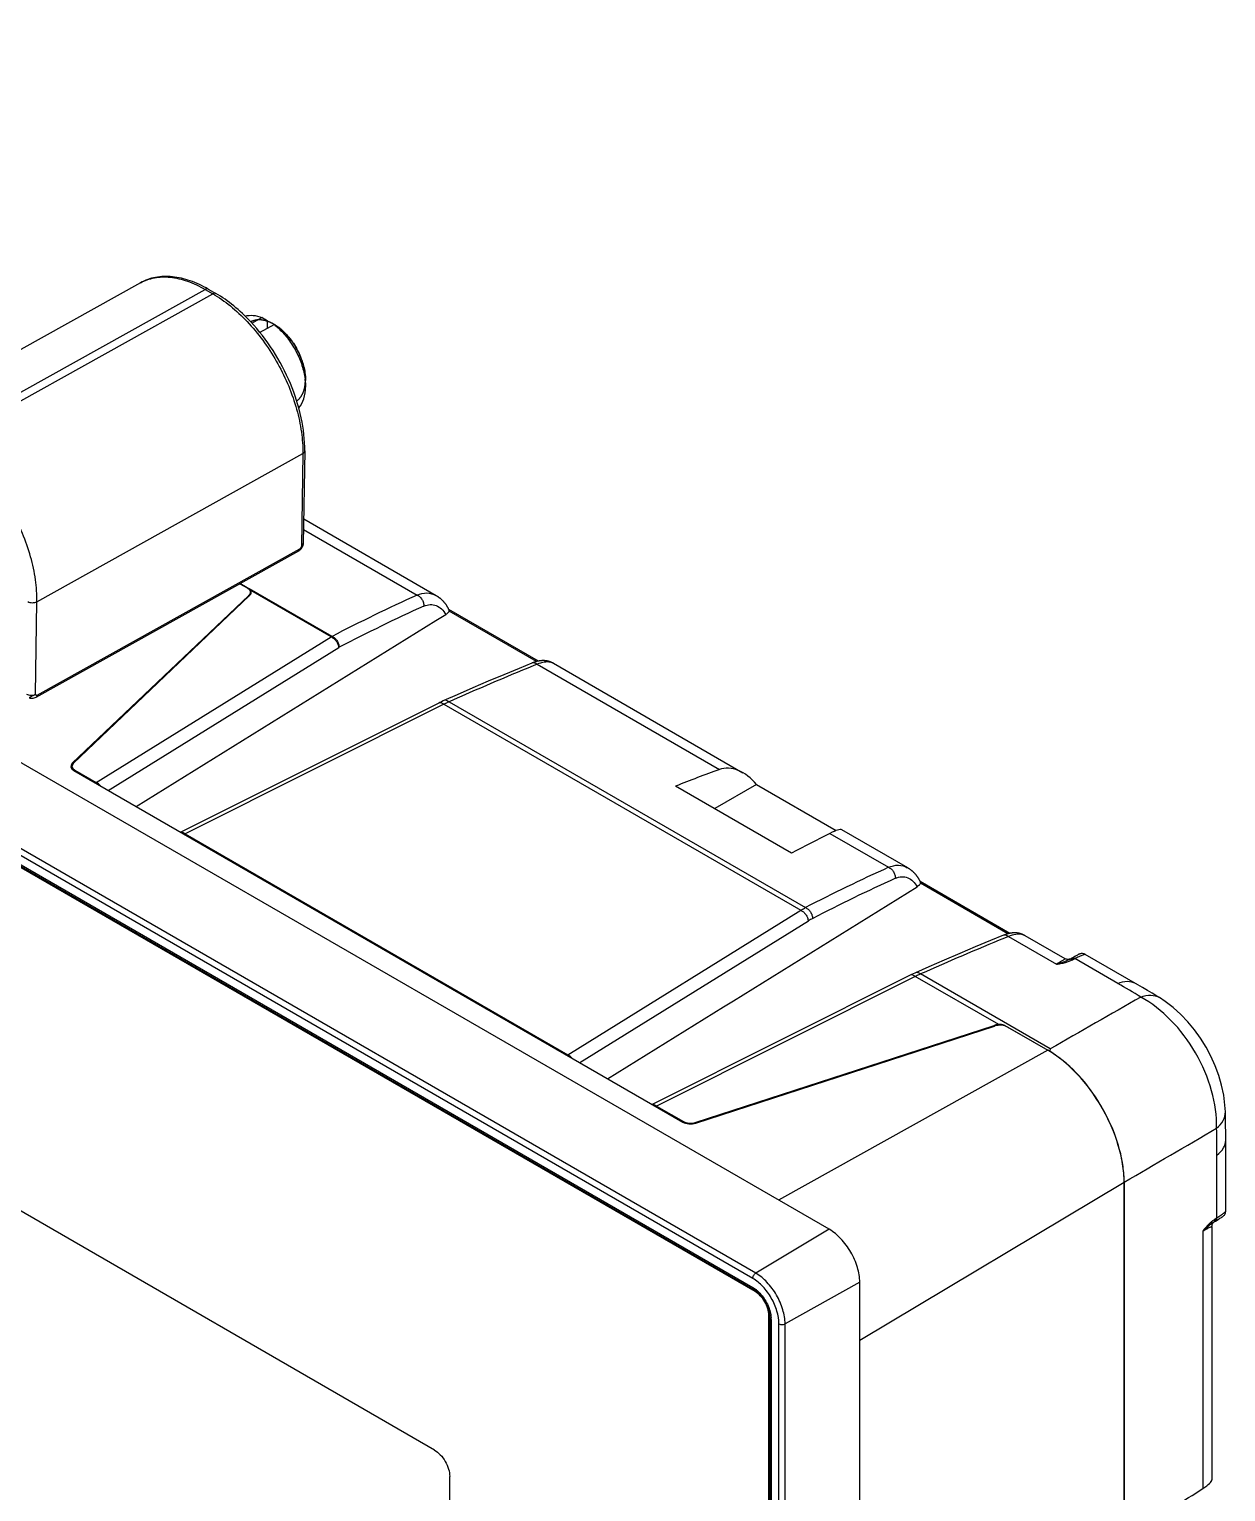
# Model space of a CAD drawing. Header units: millimetres. Extents: x 0 to 594, y 0 to 420.
# Drawn here: x 289.49 to 317.17, y 43.21 to 77.04 of the extents above; entities that cross this region are included whole.
import ezdxf

# ---------------------------------------------------------------- set-up
doc = ezdxf.new("R2010")
doc.units = ezdxf.units.MM
doc.header["$LTSCALE"] = 32.67
doc.layers.get('0').update_dxf_attribs({"linetype": 'CONTINUOUS'})
doc.layers.add('AUSFORMSCHRAEGEN', color=7, linetype='CONTINUOUS')
doc.layers.add('RUNDUNGEN', color=7, linetype='CONTINUOUS')

msp = doc.modelspace()

# ---------------------------------------------------------------- linework, layer by layer
at = {"color": 7, "linetype": 'CONTINUOUS'}
for p, q in [((306.2836, 47.8404), (258.2003, 75.6011)), ((292.0628, 71.1733), (285.9119, 67.7461)), ((287.4091, 67.5959), (293.56, 71.0231)), ((287.5859, 67.4939), (293.7368, 70.9211)), ((293.56, 71.0231), (293.7368, 70.9211)), ((293.6332, 71.0295), (293.81, 70.9274)), ((294.6418, 70.2438), (294.8727, 70.3724)), ((294.8356, 70.0309), (295.1555, 70.2091)), ((295.0004, 70.1227), (295.0029, 70.2895)), ((295.8829, 68.7827), (295.8828, 68.7644)), ((295.8829, 68.7827), (295.8829, 68.9304)), ((289.6702, 63.7986), (295.8211, 67.2258)), ((295.8211, 67.2258), (295.789, 65.0847)), ((295.865, 67.2848), (295.8329, 65.1437)), ((289.6508, 61.5895), (295.731, 64.9773)), ((289.6729, 61.636), (295.753, 65.0239)), ((289.6381, 61.6575), (289.6702, 63.7986)), ((298.866, 44.1743), (265.6178, 63.37)), ((306.305, 47.8528), (306.2836, 47.8404)), ((306.6232, 47.3017), (306.6018, 47.2893)), ((306.6018, 9.7303), (306.6018, 47.2893)), ((299.2196, 23.1823), (299.2196, 43.5619))]:
    msp.add_line(p, q, dxfattribs=at)
at = {"color": 2, "linetype": 'CONTINUOUS'}
for p, q in [((294.6131, 70.276), (294.6143, 70.2767)), ((295.8829, 68.9304), (295.8827, 68.9148)), ((295.8828, 68.9353), (295.8829, 68.9304))]:
    msp.add_line(p, q, dxfattribs=at)
at = {"color": 7, "linetype": 'CONTINUOUS'}
for points in [[(295.7308, 64.9772), (295.7461, 64.987), (295.7618, 65)], [(295.7618, 65), (295.7762, 65.0147), (295.7893, 65.0309), (295.8011, 65.0481), (295.8113, 65.0659), (295.8197, 65.0839)], [(295.8197, 65.0839), (295.8263, 65.1017), (295.8274, 65.1056)], [(289.4923, 61.5741), (289.4967, 61.573), (289.5165, 61.5693), (289.5377, 61.5673), (289.56, 61.5671), (289.583, 61.5689), (289.6064, 61.5729), (289.6299, 61.5799), (289.6509, 61.5895)]]:
    msp.add_lwpolyline(points, dxfattribs=at)
for centre, radius, start, end in [((292.3249, 68.476), 2.8234, 58.81572, 59.99657), ((276.0293, 40.6395), 35.2011, 57.38407, 57.63534), ((293.976, 68.9122), 1.4108, 52.46128, 53.83428), ((276.3122, 40.4762), 35.2011, 57.38407, 57.63534), ((294.4076, 68.7672), 1.4759, 6.30334, 7.22339), ((294.4356, 68.7703), 1.4477, 5.68601, 6.30241), ((295.7142, 65.0074), 0.0345, 299.12528, 302.3327), ((295.682, 65.1461), 0.1509, 344.42475, 359.09)]:
    msp.add_arc(centre, radius, start, end, dxfattribs=at)
for points, knots in [([(293.6332, 71.0295), (293.5002, 71.1063), (293.2327, 71.2329), (292.8163, 71.3316), (292.4163, 71.3206), (292.1715, 71.2338), (292.0628, 71.1733)], [0, 0, 0, 0, 0.2799348, 0.5360303, 0.773223, 1, 1, 1, 1]), ([(292.0628, 71.1733), (292.1631, 71.2292), (292.3917, 71.3096), (292.7691, 71.3183), (293.1697, 71.222), (293.4296, 71.0984), (293.56, 71.0231)], [0, 0, 0, 0, 0.2195208, 0.4535202, 0.7121774, 1, 1, 1, 1]), ([(293.6332, 71.0295), (293.6233, 71.0352), (293.5965, 71.0395), (293.5722, 71.0299), (293.56, 71.0231)], [0, 0, 0, 0, 0.4506496, 1, 1, 1, 1]), ([(293.8099, 70.9274), (293.8001, 70.9331), (293.7732, 70.9375), (293.749, 70.9278), (293.7368, 70.9211)], [0, 0, 0, 0, 0.4506496, 1, 1, 1, 1]), ([(293.7869, 70.8914), (293.9295, 70.8052), (294.2101, 70.6005), (294.5945, 70.2283), (294.9463, 69.7914), (295.2527, 69.3058), (295.5026, 68.7891), (295.6869, 68.26), (295.7989, 67.7378), (295.8236, 67.392), (295.8211, 67.2258)], [0, 0, 0, 0, 0.1148304, 0.2382044, 0.3677017, 0.5003587, 0.6329666, 0.7623202, 0.8854667, 1, 1, 1, 1]), ([(294.6133, 70.2758), (294.4911, 70.4063), (294.2388, 70.6443), (293.9545, 70.844), (293.81, 70.9274)], [0, 0, 0, 0, 0.5170887, 1, 1, 1, 1]), ([(294.4857, 70.4057), (294.545, 70.4224), (294.6792, 70.4315), (294.8078, 70.3976), (294.8727, 70.3724)], [0, 0, 0, 0, 0.4698326, 1, 1, 1, 1]), ([(295.865, 67.2848), (295.8688, 67.5404), (295.8065, 68.0758), (295.553, 68.8614), (295.1559, 69.6152), (294.8062, 70.0698), (294.6133, 70.2758)], [0, 0, 0, 0, 0.231586, 0.4835817, 0.7442809, 1, 1, 1, 1]), ([(295.1555, 70.2091), (295.1654, 70.2016), (295.205, 70.1703), (295.2431, 70.137), (295.271, 70.1109)], [0, 0, 0, 0, 0.2451704, 1, 1, 1, 1]), ([(295.271, 70.1109), (295.3508, 70.0361), (295.4991, 69.8675), (295.6777, 69.5813), (295.8079, 69.2732), (295.8584, 69.0584), (295.8718, 68.9528)], [0, 0, 0, 0, 0.2471734, 0.5044954, 0.7594798, 1, 1, 1, 1]), ([(295.2857, 70.1262), (295.3738, 70.0555), (295.5365, 69.8857), (295.7242, 69.5871), (295.8487, 69.2631), (295.8828, 69.0377), (295.8829, 68.9303)], [0, 0, 0, 0, 0.246711, 0.5083594, 0.7655567, 1, 1, 1, 1]), ([(295.7282, 68.2819), (295.7798, 68.3416), (295.8597, 68.4994), (295.8814, 68.6719), (295.8828, 68.7644)], [0, 0, 0, 0, 0.4603399, 1, 1, 1, 1]), ([(295.8762, 68.9138), (295.8773, 68.9027), (295.8811, 68.8591), (295.8829, 68.8153), (295.8829, 68.7827)], [0, 0, 0, 0, 0.2551789, 1, 1, 1, 1]), ([(289.6702, 63.7986), (289.6727, 63.9675), (289.6471, 64.3188), (289.5316, 64.8493), (289.3419, 65.3863), (289.0849, 65.9095), (288.7704, 66.3996), (288.41, 66.8382), (288.0173, 67.2087), (287.731, 67.4101), (287.5859, 67.4939)], [0, 0, 0, 0, 0.1148213, 0.2383711, 0.3681484, 0.50109, 0.6338798, 0.7632137, 0.8860655, 1, 1, 1, 1]), ([(295.865, 67.2848), (295.8648, 67.2735), (295.8544, 67.2482), (295.8333, 67.2326), (295.8211, 67.2258)], [0, 0, 0, 0, 0.4478544, 1, 1, 1, 1]), ([(295.7327, 64.9783), (295.7392, 64.9824), (295.7504, 64.997), (295.7529, 65.0144), (295.753, 65.0239)], [0, 0, 0, 0, 0.4515615, 1, 1, 1, 1]), ([(295.789, 65.0847), (295.7887, 65.079), (295.7857, 65.0669), (295.7776, 65.05), (295.7669, 65.0348), (295.7579, 65.0266), (295.753, 65.0239)], [0, 0, 0, 0, 0.2361567, 0.505147, 0.7712187, 1, 1, 1, 1]), ([(295.8272, 65.1048), (295.8272, 65.1049), (295.8257, 65.1047), (295.8235, 65.1032), (295.8152, 65.0988), (295.804, 65.0924), (295.7944, 65.0875), (295.789, 65.0847)], [0, 0, 0, 0, 0.012579, 0.0592006, 0.2603794, 0.5828205, 1, 1, 1, 1]), ([(295.8311, 65.1312), (295.8305, 65.1289), (295.8272, 65.1197), (295.8216, 65.1115), (295.8166, 65.106)], [0, 0, 0, 0, 0.2369451, 1, 1, 1, 1]), ([(289.4581, 63.8008), (289.4732, 63.7921), (289.5082, 63.7793), (289.5641, 63.7727), (289.62, 63.7781), (289.6551, 63.7902), (289.6702, 63.7986)], [0, 0, 0, 0, 0.2377991, 0.5011057, 0.7638118, 1, 1, 1, 1]), ([(289.426, 61.6597), (289.4411, 61.651), (289.4761, 61.6382), (289.532, 61.6316), (289.5879, 61.637), (289.623, 61.6491), (289.6381, 61.6575)], [0, 0, 0, 0, 0.2377991, 0.5011057, 0.7638118, 1, 1, 1, 1]), ([(289.6381, 61.6575), (289.6308, 61.6531), (289.6153, 61.644), (289.591, 61.6308), (289.5665, 61.6169), (289.5438, 61.6033), (289.5263, 61.5931), (289.5143, 61.5861), (289.5071, 61.5819), (289.5014, 61.5787), (289.4971, 61.576), (289.4945, 61.5749), (289.4932, 61.5739), (289.4928, 61.574)], [0, 0, 0, 0, 0.1534467, 0.3221106, 0.4939893, 0.6563051, 0.7968996, 0.8558955, 0.9058429, 0.9456747, 0.9746957, 0.9928149, 1, 1, 1, 1]), ([(289.6381, 61.6575), (289.6382, 61.6531), (289.6401, 61.6445), (289.6485, 61.6349), (289.6608, 61.6313), (289.669, 61.6339), (289.6729, 61.636)], [0, 0, 0, 0, 0.2690504, 0.5052975, 0.7365426, 1, 1, 1, 1]), ([(289.6729, 61.636), (289.6727, 61.6263), (289.67, 61.6081), (289.6578, 61.5934), (289.6509, 61.5895)], [0, 0, 0, 0, 0.5494811, 1, 1, 1, 1]), ([(306.6018, 47.2893), (306.6018, 47.3415), (306.5822, 47.4515), (306.514, 47.6061), (306.4142, 47.7424), (306.3287, 47.8144), (306.2836, 47.8404)], [0, 0, 0, 0, 0.237219, 0.5000009, 0.7627823, 1, 1, 1, 1]), ([(298.866, 44.1743), (298.9162, 44.1453), (299.0112, 44.0654), (299.1221, 43.9139), (299.1978, 43.7421), (299.2196, 43.6199), (299.2196, 43.5619)], [0, 0, 0, 0, 0.2372177, 0.4999991, 0.762781, 1, 1, 1, 1])]:
    msp.add_open_spline(points, degree=3, knots=knots, dxfattribs=at)
at = {"color": 2, "linetype": 'CONTINUOUS'}
for points, knots in [([(294.6131, 70.276), (294.6201, 70.2792), (294.6305, 70.284), (294.6444, 70.2903), (294.653, 70.2943), (294.66, 70.2975), (294.6643, 70.2994), (294.6678, 70.3011), (294.6715, 70.3022), (294.6781, 70.304), (294.6874, 70.3066), (294.6987, 70.3096), (294.7099, 70.3127), (294.7193, 70.3152), (294.7258, 70.317), (294.7296, 70.3179), (294.7337, 70.3183), (294.7386, 70.3189), (294.7506, 70.3202), (294.7645, 70.3217), (294.7785, 70.3233), (294.7855, 70.3241), (294.7895, 70.3245), (294.7924, 70.3249), (294.7956, 70.3247), (294.7998, 70.3246), (294.8071, 70.3243), (294.8218, 70.3238), (294.8365, 70.3233), (294.849, 70.3229), (294.8543, 70.3227), (294.8585, 70.3227), (294.8628, 70.3221), (294.8704, 70.3207), (294.8813, 70.319), (294.8944, 70.3168), (294.9074, 70.3146), (294.9172, 70.313), (294.9237, 70.3119), (294.927, 70.3114), (294.9303, 70.3108), (294.935, 70.3093), (294.9407, 70.3077), (294.9499, 70.305), (294.9614, 70.3016), (294.9799, 70.2962), (294.9937, 70.2922), (295.0029, 70.2895)], [0, 0, 0, 0, 0.0625, 0.09375, 0.125, 0.140625, 0.15625, 0.1640625, 0.171875, 0.1875, 0.21875, 0.25, 0.28125, 0.3125, 0.328125, 0.3359375, 0.34375, 0.359375, 0.375, 0.4375, 0.46875, 0.484375, 0.4921875, 0.5, 0.5078125, 0.515625, 0.53125, 0.5625, 0.625, 0.640625, 0.65625, 0.6640625, 0.671875, 0.6875, 0.71875, 0.75, 0.78125, 0.8125, 0.8203125, 0.828125, 0.8359375, 0.84375, 0.859375, 0.875, 0.90625, 0.9375, 1, 1, 1, 1]), ([(295.0029, 70.2895), (295.0087, 70.2872), (295.0204, 70.2827), (295.035, 70.2769), (295.0452, 70.273), (295.0511, 70.2706), (295.0599, 70.2664), (295.0732, 70.2604), (295.0864, 70.2541), (295.0952, 70.2501), (295.1011, 70.247), (295.1114, 70.2414), (295.1232, 70.235), (295.1336, 70.2295), (295.1395, 70.2263), (295.1439, 70.224), (295.1483, 70.2212), (295.1542, 70.2176), (295.1645, 70.2112), (295.1763, 70.204), (295.1866, 70.1977), (295.1925, 70.194), (295.2013, 70.1879), (295.2116, 70.1809), (295.2233, 70.1728), (295.2306, 70.1677), (295.2365, 70.1638), (295.2425, 70.1593), (295.253, 70.1512), (295.2681, 70.1397), (295.2802, 70.1305), (295.2862, 70.1259)], [0, 0, 0, 0, 0.0625, 0.125, 0.15625, 0.171875, 0.1875, 0.25, 0.3125, 0.328125, 0.34375, 0.375, 0.4375, 0.46875, 0.484375, 0.5, 0.515625, 0.53125, 0.5625, 0.625, 0.65625, 0.671875, 0.6875, 0.75, 0.78125, 0.8125, 0.828125, 0.84375, 0.875, 0.9375, 1, 1, 1, 1]), ([(295.2862, 70.1259), (295.3061, 70.1071), (295.3359, 70.0789), (295.3707, 70.046), (295.3906, 70.0272), (295.4055, 70.0131), (295.4179, 70.0014), (295.4279, 69.992), (295.4341, 69.9861), (295.439, 69.9814), (295.4421, 69.9785), (295.4447, 69.9762), (295.447, 69.9734), (295.4509, 69.9683), (295.4566, 69.9612), (295.4657, 69.9496), (295.4771, 69.9352), (295.4953, 69.9121), (295.518, 69.8833), (295.5408, 69.8545), (295.559, 69.8314), (295.5703, 69.817), (295.5794, 69.8055), (295.5851, 69.7983), (295.5891, 69.7933), (295.5913, 69.7903), (295.5932, 69.787), (295.5956, 69.783), (295.5994, 69.7765), (295.6041, 69.7684), (295.6118, 69.7555), (295.6213, 69.7393), (295.6327, 69.7199), (295.6442, 69.7004), (295.6556, 69.681), (295.667, 69.6616), (295.6785, 69.6422), (295.688, 69.626), (295.6956, 69.613), (295.7014, 69.6033), (295.7061, 69.5952), (295.7095, 69.5896), (295.7113, 69.5863), (295.7129, 69.5839), (295.7138, 69.5813), (295.7153, 69.5779), (295.7178, 69.5719), (295.7214, 69.5633), (295.7258, 69.5531), (295.7315, 69.5394), (295.7387, 69.5222), (295.7474, 69.5017), (295.756, 69.4811), (295.7647, 69.4606), (295.7733, 69.44), (295.7819, 69.4195), (295.7891, 69.4023), (295.7949, 69.3886), (295.7985, 69.3801), (295.8014, 69.3732), (295.8031, 69.3689), (295.8047, 69.3655), (295.8057, 69.3621), (295.8072, 69.3561), (295.8095, 69.3475), (295.8131, 69.3337), (295.8176, 69.3165), (295.8248, 69.289), (295.8338, 69.2546), (295.8428, 69.2202), (295.85, 69.1927), (295.8545, 69.1755), (295.8582, 69.1618), (295.8604, 69.1532), (295.862, 69.1472), (295.8628, 69.1437), (295.863, 69.1405), (295.8635, 69.1364), (295.8641, 69.1299), (295.8649, 69.1217), (295.8661, 69.1086), (295.8677, 69.0923), (295.8696, 69.0726), (295.8721, 69.0465), (295.8765, 69.0007), (295.8803, 68.9614), (295.8828, 68.9353)], [0, 0, 0, 0, 0.0625, 0.09375, 0.109375, 0.125, 0.140625, 0.1484375, 0.15625, 0.1601562, 0.1640625, 0.1660156, 0.1679688, 0.171875, 0.1796875, 0.1875, 0.203125, 0.21875, 0.25, 0.28125, 0.296875, 0.3125, 0.3203125, 0.328125, 0.3320312, 0.3339844, 0.3359375, 0.3398438, 0.34375, 0.3515625, 0.359375, 0.375, 0.390625, 0.40625, 0.421875, 0.4375, 0.453125, 0.46875, 0.4765625, 0.484375, 0.4921875, 0.4960938, 0.4980469, 0.5, 0.5019531, 0.5039062, 0.5078125, 0.515625, 0.5234375, 0.53125, 0.546875, 0.5625, 0.578125, 0.59375, 0.609375, 0.625, 0.640625, 0.6484375, 0.65625, 0.6601562, 0.6640625, 0.6660156, 0.6679688, 0.671875, 0.6796875, 0.6875, 0.703125, 0.71875, 0.75, 0.78125, 0.796875, 0.8125, 0.8203125, 0.828125, 0.8320312, 0.8339844, 0.8359375, 0.8398438, 0.84375, 0.8515625, 0.859375, 0.875, 0.890625, 0.90625, 0.9375, 1, 1, 1, 1]), ([(295.6805, 68.4404), (295.6878, 68.4467), (295.6987, 68.4562), (295.7134, 68.4688), (295.7225, 68.4767), (295.7298, 68.483), (295.7343, 68.487), (295.7376, 68.4897), (295.7393, 68.4914), (295.7408, 68.4934), (295.7428, 68.4958), (295.7474, 68.5018), (295.7543, 68.5107), (295.7636, 68.5226), (295.7729, 68.5344), (295.7798, 68.5434), (295.7844, 68.5493), (295.7863, 68.5518), (295.7879, 68.5537), (295.7892, 68.556), (295.7914, 68.5601), (295.7945, 68.566), (295.7994, 68.5754), (295.8056, 68.5871), (295.8118, 68.5989), (295.8167, 68.6082), (295.8204, 68.6153), (295.8235, 68.6212), (295.8257, 68.6253), (295.8269, 68.6276), (295.8279, 68.6293), (295.8285, 68.6314), (295.8295, 68.6341), (295.831, 68.6388), (295.8333, 68.6455), (295.8361, 68.6535), (295.8397, 68.6643), (295.8443, 68.6777), (295.8488, 68.6911), (295.8525, 68.7018), (295.8548, 68.7086), (295.8564, 68.7132), (295.8572, 68.716), (295.8578, 68.719), (295.8585, 68.7227), (295.8602, 68.7317), (295.8628, 68.745), (295.8662, 68.7629), (295.8697, 68.7808), (295.8723, 68.7942), (295.874, 68.8031), (295.8747, 68.8069), (295.8753, 68.8098), (295.8756, 68.813), (295.876, 68.8187), (295.8766, 68.8269), (295.8775, 68.8399), (295.8786, 68.8562), (295.8805, 68.8822), (295.8818, 68.9018), (295.8827, 68.9148)], [0, 0, 0, 0, 0.0625, 0.09375, 0.125, 0.140625, 0.15625, 0.1640625, 0.1679688, 0.171875, 0.1796875, 0.1875, 0.21875, 0.25, 0.28125, 0.3125, 0.3203125, 0.328125, 0.3320312, 0.3359375, 0.34375, 0.359375, 0.375, 0.40625, 0.4375, 0.453125, 0.46875, 0.484375, 0.4921875, 0.4960938, 0.5, 0.5039062, 0.5078125, 0.515625, 0.53125, 0.546875, 0.5625, 0.59375, 0.625, 0.640625, 0.65625, 0.6640625, 0.6679688, 0.671875, 0.6796875, 0.6875, 0.71875, 0.75, 0.78125, 0.8125, 0.8203125, 0.828125, 0.8320312, 0.8359375, 0.84375, 0.859375, 0.875, 0.90625, 0.9375, 1, 1, 1, 1])]:
    msp.add_open_spline(points, degree=3, knots=knots, dxfattribs=at)
at = {"color": 7, "linetype": 'CONTINUOUS'}
for points in [[(295.8043, 65.0947), (295.7995, 65.091), (295.7943, 65.0877), (295.789, 65.0847)], [(295.8166, 65.106), (295.8129, 65.1019), (295.8087, 65.0981), (295.8043, 65.0947)], [(295.8329, 65.1437), (295.8329, 65.1395), (295.8322, 65.1352), (295.8311, 65.1312)]]:
    msp.add_open_spline(points, degree=3, dxfattribs=at)
at = {"layer": 'AUSFORMSCHRAEGEN', "color": 7, "linetype": 'CONTINUOUS'}
for p, q in [((307.9983, 49.2795), (259.915, 77.0401)), ((294.5708, 63.9439), (290.4889, 60.0634)), ((294.3624, 64.2147), (294.5323, 64.1166)), ((294.5708, 63.9439), (294.5708, 63.9193)), ((294.5915, 63.939), (290.5096, 60.0585)), ((290.4783, 59.931), (290.4783, 59.9939)), ((290.4889, 60.0312), (290.4889, 60.0634)), ((290.5274, 59.8906), (304.6095, 51.7604)), ((290.5442, 59.903), (290.5442, 59.8809)), ((306.3207, 59.5658), (305.3491, 59.0115)), ((306.3207, 59.5658), (308.1604, 58.5037)), ((307.1302, 57.9831), (304.4459, 59.5329)), ((304.901, 51.7497), (311.8142, 53.9956)), ((304.9134, 51.7355), (311.8266, 53.9813)), ((311.8141, 53.993), (311.8141, 53.9813)), ((312.1305, 53.9564), (313.0541, 53.4232)), ((304.6275, 51.7721), (304.6275, 51.7516)), ((304.901, 51.7497), (304.901, 51.7355)), ((314.8219, 50.3613), (314.8219, 37.7594)), ((316.6438, 49.2391), (316.6438, 43.2861)), ((308.7054, 10.4957), (308.7054, 48.0548))]:
    msp.add_line(p, q, dxfattribs=at)
msp.add_arc((294.4726, 64.0473), 0.1426, 313.52162, 317.55274, dxfattribs=at)
for centre, major_axis, ratio, start_param, end_param in [((290.7042, 59.9891), (0.25, -0.0037), 0.5671821, 2.6166566, 3.935418), ((290.7033, 59.9917), (0.225, -0.0033), 0.5671821, 2.6166472, 3.935418), ((330.5751, -11.73), (-24.764, 71.7679), 0.6593982, 0.0074518, 0.029073), ((305.8609, 58.768), (-0.3962, 1.1483), 0.6593982, 5.233035, 6.2906372), ((307.4319, 57.8609), (0.866, 0.6522), 0.1546119, 0.0655849, 0.7226164), ((271.5846, 22.3278), (54.1256, 40.7643), 0.1546119, 0.7226164, 0.7442375), ((304.7866, 51.8608), (0.225, -0.0033), 0.5671821, 3.935418, 5.2541888), ((304.7863, 51.8589), (0.25, -0.0037), 0.5671821, -2.3477673, -1.029006), ((315.8519, 43.0701), (0.9979, 0.4239), 0.1545772, -0.7223499, -0.0654795), ((267.1461, 29.7829), (62.3657, 26.4935), 0.1545772, -0.7568179, -0.7223499)]:
    msp.add_ellipse(centre, major_axis=major_axis, ratio=ratio, start_param=start_param, end_param=end_param, dxfattribs=at)
for points, knots in [([(294.5323, 64.1166), (294.5529, 64.1047), (294.5883, 64.0779), (294.6055, 64.0349), (294.6055, 64.0157)], [0, 0, 0, 0, 0.5533504, 1, 1, 1, 1]), ([(294.6055, 64.0157), (294.6055, 64.0025), (294.6008, 63.9843), (294.5916, 63.9689), (294.5889, 63.965)], [0, 0, 0, 0, 0.7352525, 1, 1, 1, 1]), ([(312.1305, 53.9564), (312.0868, 53.9816), (311.9828, 54.0073), (311.8772, 53.9978), (311.8266, 53.9813)], [0, 0, 0, 0, 0.4868689, 1, 1, 1, 1]), ([(314.8219, 50.3613), (314.8219, 50.6511), (314.7132, 51.2622), (314.3343, 52.1211), (313.78, 52.8786), (313.3051, 53.2783), (313.0541, 53.4232)], [0, 0, 0, 0, 0.237218, 0.5000009, 0.7627833, 1, 1, 1, 1]), ([(308.7054, 48.0548), (308.7054, 48.1707), (308.6619, 48.4152), (308.5104, 48.7587), (308.2887, 49.0617), (308.0987, 49.2216), (307.9983, 49.2795)], [0, 0, 0, 0, 0.2372272, 0.5000009, 0.7627742, 1, 1, 1, 1])]:
    msp.add_open_spline(points, degree=3, knots=knots, dxfattribs=at)
msp.add_open_spline([(294.5889, 63.965), (294.5856, 63.9601), (294.5819, 63.9554), (294.5779, 63.951)], degree=3, dxfattribs=at)
at = {"layer": 'RUNDUNGEN', "color": 7, "linetype": 'CONTINUOUS'}
for p, q in [((306.2305, 48.143), (258.1473, 75.9037)), ((306.3, 48.2648), (258.2167, 76.0254)), ((258.1473, 75.6954), (306.2305, 47.9348)), ((258.168, 75.6497), (306.2512, 47.889)), ((295.8378, 65.4691), (298.4666, 63.9513)), ((294.5332, 64.1182), (294.3642, 64.2157)), ((294.6125, 64.0724), (294.5332, 64.1182)), ((296.4981, 62.9954), (294.586, 64.0937)), ((294.6055, 64.0156), (294.6055, 63.9546)), ((294.6125, 63.9647), (294.6125, 64.0724)), ((296.4761, 62.9835), (294.6224, 64.0537)), ((299.1988, 63.6213), (299.1953, 63.6283)), ((299.2021, 63.6147), (299.1988, 63.6213)), ((301.2734, 62.4235), (299.1988, 63.6213)), ((301.2272, 62.413), (299.2039, 63.5811)), ((291.0428, 59.6151), (296.4761, 62.9835)), ((291.3212, 59.4323), (296.6532, 62.7378)), ((301.2399, 62.3502), (301.1479, 62.3127)), ((301.2399, 62.3502), (305.4591, 59.9143)), ((301.6174, 62.3726), (306.0034, 59.8404)), ((299.3934, 61.6464), (299.0871, 61.5108)), ((298.968, 61.4545), (292.9969, 58.4648)), ((299.0843, 61.4252), (293.0986, 58.4282)), ((299.0871, 61.5108), (299.0689, 61.5027)), ((299.0843, 61.4252), (307.3394, 56.6591)), ((299.2052, 61.4829), (307.4512, 56.7221)), ((290.5442, 59.903), (291.0428, 59.6151)), ((293.0986, 58.4282), (301.9499, 53.318)), ((308.0148, 58.4387), (309.3737, 57.6542)), ((310.1059, 57.3241), (310.1024, 57.3311)), ((312.1805, 56.1263), (310.1059, 57.3241)), ((310.1092, 57.3175), (310.1059, 57.3241)), ((312.1343, 56.1158), (310.111, 57.284)), ((301.9499, 53.318), (307.3394, 56.6591)), ((302.2283, 53.1352), (307.5165, 56.4135)), ((312.1471, 56.053), (312.0551, 56.0155)), ((312.1471, 56.053), (313.2569, 55.4122)), ((312.5237, 56.0759), (313.4463, 55.5433)), ((313.4543, 55.539), (313.4465, 55.5432)), ((313.5436, 55.5178), (313.5525, 55.5225)), ((313.5525, 55.5225), (313.5836, 55.5395)), ((313.5836, 55.5395), (313.5939, 55.545)), ((313.6561, 55.5788), (313.5952, 55.5458)), ((313.6403, 55.5213), (313.6712, 55.5382)), ((313.6991, 55.6019), (313.6561, 55.5788)), ((313.6712, 55.5382), (313.6815, 55.5438)), ((314.6765, 54.9693), (313.6815, 55.5438)), ((313.7251, 55.6157), (313.6991, 55.6019)), ((313.7396, 55.6232), (313.7251, 55.6157)), ((313.9229, 55.6388), (313.923, 55.6387)), ((309.8751, 55.1573), (303.9041, 52.1677)), ((309.9942, 55.2137), (309.9775, 55.2062)), ((310.3005, 55.3492), (309.9942, 55.2136)), ((313.114, 53.4527), (310.1123, 55.1858)), ((309.9914, 55.128), (304.0058, 52.131)), ((311.9194, 54.0149), (309.9914, 55.128)), ((312.0497, 53.9874), (312.0497, 54.0051)), ((312.0497, 54.0051), (312.2224, 53.9049)), ((312.2224, 53.9049), (313.1091, 53.3926)), ((313.0541, 53.4232), (306.829, 49.9546)), ((304.0058, 52.131), (304.6275, 51.7721)), ((317.1728, 49.7), (317.1727, 51.4068)), ((316.97, 49.541), (316.97, 50.9961)), ((314.8219, 50.3613), (308.7054, 46.7045)), ((314.8219, 37.7594), (314.8219, 50.3702)), ((316.8873, 49.4401), (316.8785, 49.4345)), ((316.9272, 49.4644), (316.8873, 49.4401)), ((316.9013, 49.4486), (316.906, 49.4526)), ((316.9285, 49.4652), (316.9358, 49.4697)), ((316.97, 49.541), (316.93, 49.5166)), ((316.9358, 49.4697), (317.0183, 49.5204)), ((317.0183, 49.5204), (317.0395, 49.5337)), ((317.0395, 49.5337), (317.0575, 49.545)), ((317.0575, 49.545), (317.0724, 49.5545)), ((317.1728, 49.7026), (317.1728, 49.7024)), ((307.9983, 49.2795), (306.3, 48.2648)), ((316.8519, 49.3376), (316.8519, 49.3375)), ((316.8519, 49.3358), (316.8519, 43.4823)), ((308.7054, 48.0548), (306.9775, 47.0914)), ((306.6277, 47.237), (306.6277, 9.678)), ((306.657, 47.1962), (306.657, 9.6372)), ((306.8373, 9.5331), (306.8373, 47.0921)), ((306.9775, 9.5324), (306.9775, 47.0914))]:
    msp.add_line(p, q, dxfattribs=at)
for points in [[(299.1709, 63.673), (299.1658, 63.6816), (299.1606, 63.69), (299.1554, 63.6983), (299.1501, 63.7066), (299.1448, 63.7146), (299.1394, 63.7226), (299.1339, 63.7304), (299.1284, 63.7382), (299.1228, 63.7458), (299.1172, 63.7532), (299.1115, 63.7605), (299.1058, 63.7678), (299.1001, 63.7748), (299.0943, 63.7818), (299.0884, 63.7886), (299.0826, 63.7953), (299.0767, 63.8019), (299.0707, 63.8083), (299.0648, 63.8146), (299.0587, 63.8208), (299.0527, 63.8269), (299.0466, 63.8329), (299.0405, 63.8387), (299.0344, 63.8445), (299.0282, 63.8501), (299.022, 63.8556), (299.0157, 63.861), (299.0095, 63.8663), (299.0032, 63.8715), (298.9969, 63.8766), (298.9905, 63.8816), (298.9842, 63.8865), (298.9778, 63.8912), (298.9714, 63.8959), (298.965, 63.9004), (298.9586, 63.9049), (298.9523, 63.9092), (298.946, 63.9134), (298.9396, 63.9175), (298.9333, 63.9215), (298.927, 63.9255), (298.9208, 63.9293), (298.9145, 63.9331), (298.9085, 63.9366), (295.8414, 65.7074)], [(299.1953, 63.6283), (299.1905, 63.6375), (299.1857, 63.6465), (299.1808, 63.6555), (299.1759, 63.6643), (299.1709, 63.673)], [(301.1212, 62.3775), (300.824, 62.2559), (300.4679, 62.1079), (300.1108, 61.9569), (299.7526, 61.8031), (299.3934, 61.6464)], [(301.3341, 62.4324), (301.3238, 62.4313), (301.3135, 62.43), (301.303, 62.4286), (301.2925, 62.427), (301.2819, 62.4251), (301.2712, 62.4231), (301.2604, 62.4209), (301.2496, 62.4185), (301.2388, 62.4159), (301.2278, 62.4132), (301.2169, 62.4102), (301.2059, 62.4071), (301.1949, 62.4038), (301.1839, 62.4004), (301.1729, 62.3967), (301.1619, 62.3929), (301.1509, 62.389), (301.14, 62.3849), (301.1291, 62.3807), (301.1212, 62.3775)], [(301.6174, 62.3726), (301.611, 62.3762), (301.6044, 62.3799), (301.5975, 62.3835), (301.5906, 62.3871), (301.5837, 62.3905), (301.5769, 62.3938), (301.57, 62.3969), (301.5632, 62.3999), (301.5563, 62.4028), (301.5493, 62.4055), (301.5424, 62.4082), (301.5354, 62.4107), (301.5283, 62.4131), (301.5212, 62.4153), (301.5141, 62.4175), (301.5069, 62.4195), (301.4997, 62.4214), (301.4925, 62.4232), (301.4851, 62.4248), (301.4776, 62.4264), (301.4699, 62.4278), (301.4621, 62.4291), (301.4541, 62.4303), (301.446, 62.4314), (301.4376, 62.4324), (301.4291, 62.4332), (301.4203, 62.4338), (301.4114, 62.4343), (301.4023, 62.4347), (301.393, 62.4349), (301.3835, 62.4349), (301.3739, 62.4348), (301.3641, 62.4344), (301.3542, 62.4339), (301.3442, 62.4332), (301.3341, 62.4324)], [(299.0689, 61.5027), (299.0316, 61.4854), (298.9938, 61.4673), (298.968, 61.4545)], [(310.078, 57.3758), (310.0729, 57.3844), (310.0677, 57.3928), (310.0625, 57.4012), (310.0572, 57.4094), (310.0519, 57.4175), (310.0465, 57.4254), (310.041, 57.4333), (310.0355, 57.441), (310.0299, 57.4486), (310.0243, 57.456), (310.0187, 57.4634), (310.0129, 57.4706), (310.0072, 57.4777), (310.0014, 57.4846), (309.9956, 57.4914), (309.9897, 57.4981), (309.9838, 57.5047), (309.9779, 57.5111), (309.9719, 57.5175), (309.9659, 57.5237), (309.9598, 57.5297), (309.9537, 57.5357), (309.9476, 57.5416), (309.9415, 57.5473), (309.9353, 57.5529), (309.9291, 57.5584), (309.9229, 57.5638), (309.9166, 57.5691), (309.9103, 57.5743), (309.904, 57.5794), (309.8976, 57.5844), (309.8913, 57.5893), (309.8849, 57.5941), (309.8785, 57.5987), (309.8721, 57.6033), (309.8658, 57.6077), (309.8594, 57.612), (309.8531, 57.6163), (309.8468, 57.6204), (309.8405, 57.6244), (309.8342, 57.6283), (309.8279, 57.6321), (309.8216, 57.6359), (309.8156, 57.6394), (308.2894, 58.5206)], [(310.1024, 57.3311), (310.0977, 57.3403), (310.0929, 57.3494), (310.088, 57.3583), (310.083, 57.3671), (310.078, 57.3758)], [(311.7311, 55.9587), (311.375, 55.8107), (311.0179, 55.6598), (310.6597, 55.5059), (310.3005, 55.3492)], [(312.2416, 56.1352), (312.2325, 56.1343), (312.2233, 56.1332), (312.2139, 56.132), (312.2046, 56.1306), (312.1951, 56.129), (312.1856, 56.1273), (312.1759, 56.1255), (312.1662, 56.1234), (312.1564, 56.1213), (312.1465, 56.1189), (312.1365, 56.1164), (312.1263, 56.1137), (312.1161, 56.1108), (312.1058, 56.1078), (312.0954, 56.1046), (312.0848, 56.1012), (312.0741, 56.0975), (312.0633, 56.0937), (312.0524, 56.0897), (312.0413, 56.0855), (312.0301, 56.0811), (311.7311, 55.9587)], [(312.5237, 56.0759), (312.5169, 56.0797), (312.5098, 56.0836), (312.5025, 56.0875), (312.4952, 56.0912), (312.4878, 56.0948), (312.4804, 56.0983), (312.4728, 56.1016), (312.4653, 56.1048), (312.4578, 56.1078), (312.4502, 56.1107), (312.4426, 56.1134), (312.435, 56.116), (312.4274, 56.1185), (312.4197, 56.1208), (312.4119, 56.1229), (312.4042, 56.1249), (312.3963, 56.1267), (312.3883, 56.1285), (312.3803, 56.13), (312.3721, 56.1315), (312.3638, 56.1328), (312.3555, 56.1339), (312.3471, 56.1349), (312.3386, 56.1358), (312.33, 56.1365), (312.3214, 56.137), (312.3127, 56.1374), (312.304, 56.1377), (312.2953, 56.1378), (312.2865, 56.1377), (312.2776, 56.1375), (312.2687, 56.1372), (312.2598, 56.1367), (312.2507, 56.136), (312.2416, 56.1352)], [(313.5051, 55.524), (313.4883, 55.5268), (313.4714, 55.5317), (313.4543, 55.539)], [(313.5506, 55.526), (313.537, 55.5239), (313.5214, 55.5231), (313.5051, 55.524)], [(313.5672, 55.5305), (313.5606, 55.5284), (313.5506, 55.526)], [(313.7796, 55.6431), (313.7755, 55.6412), (313.7713, 55.6392), (313.767, 55.6371), (313.7623, 55.6348), (313.7573, 55.6323), (313.7519, 55.6295), (313.7396, 55.6232)], [(313.923, 55.6387), (313.9177, 55.6417), (313.8982, 55.6502), (313.8786, 55.6557), (313.8595, 55.6584), (313.8416, 55.6587), (313.8256, 55.6572), (313.812, 55.6545), (313.8017, 55.6517), (313.7939, 55.649), (313.7883, 55.6468), (313.7838, 55.6449), (313.7796, 55.6431)], [(315.6366, 54.6394), (315.582, 54.6728), (315.4714, 54.7399), (315.3605, 54.8063), (315.2495, 54.872), (315.1382, 54.937), (313.9208, 55.64)], [(309.9775, 55.2062), (309.9404, 55.189), (309.9025, 55.1708), (309.8751, 55.1573)], [(317.1641, 51.9936), (317.1551, 52.1511), (317.1253, 52.3822), (317.077, 52.6122), (317.011, 52.8401), (316.9284, 53.0644), (316.8301, 53.2836), (316.7169, 53.4962), (316.5897, 53.7007), (316.4493, 53.8956), (316.2967, 54.0795), (316.1327, 54.2508), (315.958, 54.408), (315.7731, 54.5496), (315.6363, 54.6396)], [(317.1727, 51.4068), (317.172, 51.5359), (317.1707, 51.6652), (317.1686, 51.7946), (317.1659, 51.9242), (317.1641, 51.994)], [(316.8519, 49.3378), (316.8523, 49.3486), (316.8551, 49.3686), (316.8603, 49.3872), (316.8676, 49.4045), (316.8762, 49.4196), (316.8853, 49.432), (316.8937, 49.4414), (316.8996, 49.4471), (316.9013, 49.4486)], [(317.0724, 49.5545), (317.0788, 49.5586), (317.0846, 49.5624), (317.0898, 49.5658), (317.0945, 49.569), (317.0988, 49.5719), (317.1029, 49.5748), (317.107, 49.5777), (317.1114, 49.581), (317.1166, 49.5851), (317.1232, 49.5909), (317.1311, 49.5986), (317.1402, 49.6091), (317.1494, 49.6221), (317.1578, 49.6372), (317.1649, 49.6546), (317.1701, 49.6741), (317.1726, 49.6951), (317.1728, 49.7026)]]:
    msp.add_lwpolyline(points, dxfattribs=at)
for centre, radius, start, end in [((294.5328, 64.0186), 0.096, 30.79066, 33.96275), ((294.5223, 64.0123), 0.1083, 27.9927, 30.7984), ((294.5232, 64.0126), 0.1074, 22.49975, 28.06658), ((294.5394, 64.0178), 0.0903, 0.06725, 10.39913), ((314.656, 28.1082), 39.3298, 114.3075, 117.49581), ((314.7369, 28.0301), 39.1367, 114.31197, 117.50297), ((326.224, 0.9097), 66.3259, 112.214367, 114.039387), ((301.4402, 56.7217), 5.2605, 116.36649, 116.60589), ((325.5497, 21.8391), 39.2986, 114.30643, 117.42181), ((325.6306, 21.7609), 39.1058, 114.31089, 117.4289), ((308.1549, 55.408), 1.1911, 116.86864, 122.41095), ((337.1311, -5.3874), 66.3259, 112.214367, 114.039387), ((313.2901, 56.169), 0.7364, 293.66458, 296.91356), ((313.3201, 56.1093), 0.6695, 296.93915, 298.5742), ((313.585, 55.4061), 0.1278, 64.35603, 71.85713), ((312.4093, 50.3007), 5.399, 116.37075, 116.60487), ((303.3021, 35.2635), 22.7529, 58.44252, 60.00614), ((904.1161, -977.3037), 1188.1676, 119.7121134, 119.8285497), ((311.9266, 53.6496), 0.3638, 106.73673, 107.99325), ((-189.063, 916.5474), 1002.0793, 300.1880277, 300.3296624), ((294.0925, 50.9968), 22.8775, 359.9981, 1.55712), ((312.0268, 50.3494), 2.7957, 4.04107, 7.77868), ((312.2105, 50.3629), 2.6115, 2.5343, 4.02991), ((312.3714, 50.3695), 2.4504, 0.01748, 2.54569), ((317.4048, 48.772), 0.8837, 128.60829, 130.01257), ((316.8025, 49.5263), 0.1278, 348.13346, 355.63537), ((305.8504, 47.3023), 0.7384, 48.47585, 53.85288), ((306.0544, 47.1957), 0.6026, 0.04517, 4.03292)]:
    msp.add_arc(centre, radius, start, end, dxfattribs=at)
for points in [[(294.5915, 63.939), (294.5966, 63.9438), (294.6014, 63.949), (294.6058, 63.9546)], [(294.6282, 64.0341), (294.627, 64.0408), (294.625, 64.0474), (294.6224, 64.0537)], [(291.9647, 59.0608), (294.3516, 60.5414), (296.7388, 62.0214), (299.1261, 63.5014)], [(299.1615, 63.5249), (299.1502, 63.5163), (299.1381, 63.5088), (299.1261, 63.5014)], [(299.2039, 63.5811), (299.2027, 63.5759), (299.2008, 63.5709), (299.1985, 63.5661)], [(296.6532, 62.7378), (296.6565, 62.74), (296.66, 62.7423), (296.6638, 62.7435)], [(302.8718, 52.7637), (305.2587, 54.2442), (307.646, 55.7242), (310.0333, 57.2042)], [(310.1052, 57.268), (310.0996, 57.2571), (310.0913, 57.2474), (310.0823, 57.2391)], [(310.111, 57.284), (310.1098, 57.2784), (310.1077, 57.2731), (310.1052, 57.268)], [(313.5528, 55.5226), (313.561, 55.5273), (313.5701, 55.5304), (313.5794, 55.5319)], [(313.5952, 55.5458), (313.6072, 55.5523), (313.6215, 55.5555), (313.6352, 55.5553)], [(312.0497, 54.0043), (312.0073, 54.0142), (311.9629, 54.0176), (311.9194, 54.0149)], [(316.8785, 49.4345), (316.865, 49.4258), (316.8518, 49.4166), (316.8388, 49.4071)], [(316.8873, 49.4401), (316.8996, 49.4472), (316.91, 49.4583), (316.9169, 49.4707)], [(316.9169, 49.4707), (316.9219, 49.4798), (316.9255, 49.4898), (316.9276, 49.5)], [(316.9632, 49.509), (316.9669, 49.5193), (316.9691, 49.5301), (316.97, 49.541)], [(306.2305, 47.9348), (306.2496, 47.9238), (306.2681, 47.9116), (306.286, 47.8986)], [(306.2976, 47.8588), (306.2826, 47.8696), (306.2672, 47.8798), (306.2512, 47.889)], [(306.6277, 47.237), (306.6277, 47.2554), (306.6266, 47.2738), (306.6247, 47.292)]]:
    msp.add_open_spline(points, degree=3, dxfattribs=at)
for points, knots in [([(294.6058, 63.9546), (294.6096, 63.9593), (294.6226, 63.9781), (294.6297, 64.0012), (294.6297, 64.0179)], [0, 0, 0, 0, 0.2686753, 1, 1, 1, 1]), ([(298.4666, 63.9514), (298.5367, 63.9826), (298.6865, 64.0184), (298.837, 63.978), (298.899, 63.9421)], [0, 0, 0, 0, 0.5173259, 1, 1, 1, 1]), ([(298.4666, 63.9513), (298.4873, 63.9398), (298.5307, 63.9134), (298.5812, 63.8522), (298.6138, 63.7769), (298.6212, 63.7226), (298.6241, 63.6961)], [0, 0, 0, 0, 0.226708, 0.4797656, 0.7449476, 1, 1, 1, 1]), ([(298.6241, 63.6961), (298.6696, 63.716), (298.7652, 63.7425), (298.9128, 63.7173), (299.0397, 63.6324), (299.0999, 63.5479), (299.1261, 63.5014)], [0, 0, 0, 0, 0.2499645, 0.4862927, 0.7308204, 1, 1, 1, 1]), ([(299.2039, 63.5811), (299.2047, 63.5844), (299.2063, 63.5956), (299.2055, 63.6076), (299.2021, 63.6147)], [0, 0, 0, 0, 0.3005363, 1, 1, 1, 1]), ([(299.1985, 63.5661), (299.1966, 63.5622), (299.187, 63.5462), (299.1729, 63.5335), (299.1615, 63.5249)], [0, 0, 0, 0, 0.2307321, 1, 1, 1, 1]), ([(296.4761, 62.9835), (296.4775, 62.9843), (296.4847, 62.9886), (296.4922, 62.9924), (296.4981, 62.9954)], [0, 0, 0, 0, 0.1990638, 1, 1, 1, 1]), ([(296.4761, 62.9835), (296.4975, 62.9723), (296.5424, 62.9468), (296.5971, 62.8883), (296.6358, 62.8163), (296.648, 62.7634), (296.6532, 62.7378)], [0, 0, 0, 0, 0.2303146, 0.4868678, 0.7512366, 1, 1, 1, 1]), ([(296.4981, 62.9954), (296.5191, 62.984), (296.5631, 62.958), (296.6154, 62.8979), (296.6505, 62.8238), (296.6599, 62.7701), (296.6638, 62.7439)], [0, 0, 0, 0, 0.2281961, 0.4827024, 0.7475436, 1, 1, 1, 1]), ([(301.2399, 62.3502), (301.2206, 62.3618), (301.1845, 62.3838), (301.139, 62.3847), (301.1212, 62.3775)], [0, 0, 0, 0, 0.5402074, 1, 1, 1, 1]), ([(301.626, 62.3676), (301.6023, 62.3813), (301.5305, 62.4071), (301.395, 62.404), (301.2934, 62.3724), (301.2399, 62.3502)], [0, 0, 0, 0, 0.2060612, 0.5635995, 1, 1, 1, 1]), ([(299.0843, 61.4252), (299.0648, 61.4377), (299.0303, 61.4609), (298.9843, 61.4626), (298.968, 61.4545)], [0, 0, 0, 0, 0.5592757, 1, 1, 1, 1]), ([(299.2052, 61.4829), (299.1857, 61.4949), (299.1501, 61.5174), (299.1044, 61.5185), (299.0871, 61.5108)], [0, 0, 0, 0, 0.5473296, 1, 1, 1, 1]), ([(299.2052, 61.4829), (299.197, 61.4793), (299.163, 61.4638), (299.1294, 61.4476), (299.104, 61.435)], [0, 0, 0, 0, 0.2403025, 1, 1, 1, 1]), ([(291.1381, 59.5383), (291.1244, 59.5549), (291.0948, 59.5841), (291.0596, 59.6054), (291.0428, 59.6151)], [0, 0, 0, 0, 0.5259947, 1, 1, 1, 1]), ([(293.0986, 58.4282), (293.0905, 58.4329), (293.0615, 58.4496), (293.0278, 58.4628), (293.0034, 58.4614)], [0, 0, 0, 0, 0.2765868, 1, 1, 1, 1]), ([(309.3737, 57.6542), (309.4438, 57.6854), (309.5936, 57.7212), (309.7441, 57.6808), (309.8062, 57.645)], [0, 0, 0, 0, 0.5173259, 1, 1, 1, 1]), ([(309.3737, 57.6542), (309.3944, 57.6427), (309.4378, 57.6163), (309.4883, 57.555), (309.5209, 57.4798), (309.5283, 57.4254), (309.5312, 57.3989)], [0, 0, 0, 0, 0.226708, 0.4797656, 0.7449476, 1, 1, 1, 1]), ([(309.5312, 57.3989), (309.5767, 57.4188), (309.6724, 57.4453), (309.8199, 57.4201), (309.9468, 57.3352), (310.0071, 57.2508), (310.0333, 57.2042)], [0, 0, 0, 0, 0.2499645, 0.4862927, 0.7308204, 1, 1, 1, 1]), ([(310.0823, 57.2391), (310.0788, 57.2358), (310.0634, 57.2229), (310.0462, 57.2123), (310.0333, 57.2042)], [0, 0, 0, 0, 0.238816, 1, 1, 1, 1]), ([(310.111, 57.284), (310.1118, 57.2873), (310.1134, 57.2984), (310.1127, 57.3104), (310.1092, 57.3175)], [0, 0, 0, 0, 0.3000732, 1, 1, 1, 1]), ([(307.3394, 56.6592), (307.367, 56.6763), (307.4042, 56.6975), (307.442, 56.7174), (307.4511, 56.7222)], [0, 0, 0, 0, 0.7586564, 1, 1, 1, 1]), ([(307.3394, 56.6591), (307.3609, 56.648), (307.4057, 56.6225), (307.4604, 56.564), (307.4991, 56.4919), (307.5113, 56.4391), (307.5165, 56.4135)], [0, 0, 0, 0, 0.2303144, 0.4868675, 0.7512364, 1, 1, 1, 1]), ([(307.4512, 56.7221), (307.4722, 56.7107), (307.5161, 56.6847), (307.5684, 56.6245), (307.6034, 56.5504), (307.6128, 56.4967), (307.6166, 56.4705)], [0, 0, 0, 0, 0.2281604, 0.4826325, 0.7474819, 1, 1, 1, 1]), ([(312.1471, 56.053), (312.1277, 56.0646), (312.0916, 56.0866), (312.0462, 56.0876), (312.0283, 56.0803)], [0, 0, 0, 0, 0.5402074, 1, 1, 1, 1]), ([(312.5332, 56.0705), (312.5095, 56.0841), (312.4377, 56.1099), (312.3021, 56.1068), (312.2005, 56.0753), (312.1471, 56.053)], [0, 0, 0, 0, 0.2060612, 0.5635995, 1, 1, 1, 1]), ([(313.4465, 55.5431), (313.4498, 55.5412), (313.4421, 55.5289), (313.4308, 55.5209), (313.4114, 55.5056), (313.385, 55.4884), (313.3329, 55.4556), (313.2891, 55.4304), (313.2569, 55.4122)], [0, 0, 0, 0, 0.0487982, 0.1141082, 0.21322, 0.3494432, 0.5252944, 1, 1, 1, 1]), ([(313.2569, 55.4122), (313.311, 55.4286), (313.4083, 55.4591), (313.5033, 55.497), (313.5436, 55.5178)], [0, 0, 0, 0, 0.5546591, 1, 1, 1, 1]), ([(313.2569, 55.4122), (313.2873, 55.4157), (313.3993, 55.4315), (313.51, 55.4614), (313.5856, 55.4946)], [0, 0, 0, 0, 0.2700994, 1, 1, 1, 1]), ([(313.5794, 55.5319), (313.5905, 55.5336), (313.6062, 55.5328), (313.621, 55.5288), (313.6248, 55.5276)], [0, 0, 0, 0, 0.7366121, 1, 1, 1, 1]), ([(313.6352, 55.5553), (313.647, 55.5551), (313.663, 55.5518), (313.6777, 55.5456), (313.6815, 55.5437)], [0, 0, 0, 0, 0.7366978, 1, 1, 1, 1]), ([(313.6815, 55.5438), (313.7136, 55.5606), (313.7693, 55.5887), (313.8426, 55.6218), (313.889, 55.6374), (313.9159, 55.6427), (313.9229, 55.6388)], [0, 0, 0, 0, 0.4158674, 0.7181004, 0.9082949, 1, 1, 1, 1]), ([(309.9914, 55.128), (309.972, 55.1405), (309.9374, 55.1637), (309.8914, 55.1655), (309.8751, 55.1573)], [0, 0, 0, 0, 0.5592689, 1, 1, 1, 1]), ([(310.1123, 55.1858), (310.0928, 55.1977), (310.0572, 55.2202), (310.0115, 55.2213), (309.9942, 55.2137)], [0, 0, 0, 0, 0.5473326, 1, 1, 1, 1]), ([(310.1123, 55.1857), (310.1042, 55.1821), (310.0702, 55.1667), (310.0366, 55.1504), (310.0112, 55.1378)], [0, 0, 0, 0, 0.2392537, 1, 1, 1, 1]), ([(314.6765, 54.9693), (314.7452, 54.9981), (314.8825, 55.0348), (315.0247, 55.0026), (315.0799, 54.9708)], [0, 0, 0, 0, 0.5389256, 1, 1, 1, 1]), ([(316.9615, 51.6185), (316.9679, 51.9082), (316.8754, 52.5194), (316.507, 53.3783), (315.9472, 54.1266), (315.4641, 54.5124), (315.2099, 54.6516)], [0, 0, 0, 0, 0.2383377, 0.4999941, 0.7616535, 1, 1, 1, 1]), ([(315.21, 54.6516), (315.2832, 54.6797), (315.4296, 54.7135), (315.5786, 54.6749), (315.6363, 54.6395)], [0, 0, 0, 0, 0.5366306, 1, 1, 1, 1]), ([(311.9194, 54.0149), (311.9109, 54.0144), (311.878, 54.0115), (311.8453, 54.005), (311.8218, 53.998)], [0, 0, 0, 0, 0.256974, 1, 1, 1, 1]), ([(302.0452, 53.2412), (302.0314, 53.2578), (302.002, 53.2869), (301.9668, 53.3083), (301.9499, 53.318)], [0, 0, 0, 0, 0.5256304, 1, 1, 1, 1]), ([(313.114, 53.4527), (313.108, 53.4444), (313.1016, 53.423), (313.1072, 53.4029), (313.1091, 53.3926)], [0, 0, 0, 0, 0.4953367, 1, 1, 1, 1]), ([(314.7968, 50.7278), (314.761, 50.9911), (314.6155, 51.5259), (314.2407, 52.2685), (313.7383, 52.9157), (313.3254, 53.2609), (313.1091, 53.3926)], [0, 0, 0, 0, 0.2460179, 0.5079119, 0.7655683, 1, 1, 1, 1]), ([(304.0058, 52.131), (303.9977, 52.1357), (303.9686, 52.1525), (303.9349, 52.1656), (303.9105, 52.1643)], [0, 0, 0, 0, 0.2767176, 1, 1, 1, 1]), ([(316.9615, 51.6185), (317.0224, 51.6678), (317.1249, 51.7777), (317.1658, 51.926), (317.1641, 51.9936)], [0, 0, 0, 0, 0.5366045, 1, 1, 1, 1]), ([(316.97, 50.9961), (317.0292, 51.0412), (317.1295, 51.1417), (317.1728, 51.2809), (317.1728, 51.3446)], [0, 0, 0, 0, 0.5389044, 1, 1, 1, 1]), ([(316.8366, 49.4489), (316.8196, 49.4346), (316.749, 49.3707), (316.6869, 49.2979), (316.6438, 49.2391)], [0, 0, 0, 0, 0.2336398, 1, 1, 1, 1]), ([(316.8388, 49.4071), (316.8237, 49.396), (316.756, 49.3432), (316.6926, 49.2851), (316.6438, 49.2391)], [0, 0, 0, 0, 0.2184126, 1, 1, 1, 1]), ([(316.93, 49.5166), (316.9235, 49.5126), (316.8972, 49.4959), (316.8719, 49.4774), (316.8534, 49.4626)], [0, 0, 0, 0, 0.2409809, 1, 1, 1, 1]), ([(316.9285, 49.4652), (316.9403, 49.4724), (316.9538, 49.4872), (316.9615, 49.5044), (316.9632, 49.509)], [0, 0, 0, 0, 0.736177, 1, 1, 1, 1]), ([(317.1728, 49.7024), (317.1727, 49.6944), (317.1547, 49.6738), (317.118, 49.6414), (317.0527, 49.5945), (317.0006, 49.5604), (316.97, 49.541)], [0, 0, 0, 0, 0.0917131, 0.2819065, 0.5841337, 1, 1, 1, 1]), ([(316.6438, 49.2391), (316.6757, 49.2578), (316.7194, 49.2832), (316.7737, 49.3119), (316.8018, 49.3261), (316.8247, 49.3353), (316.8373, 49.341), (316.8519, 49.3416), (316.8519, 49.3378)], [0, 0, 0, 0, 0.4746716, 0.6505191, 0.7867503, 0.8858608, 0.9511633, 1, 1, 1, 1]), ([(306.2305, 48.143), (306.2305, 48.167), (306.2468, 48.2144), (306.2794, 48.2524), (306.3, 48.2648)], [0, 0, 0, 0, 0.4988738, 1, 1, 1, 1]), ([(306.8373, 47.0921), (306.8373, 47.1916), (306.8, 47.4013), (306.6699, 47.6961), (306.4797, 47.9561), (306.3167, 48.0933), (306.2305, 48.143)], [0, 0, 0, 0, 0.2372237, 0.5000009, 0.7627776, 1, 1, 1, 1]), ([(306.9775, 47.0914), (306.9775, 47.2024), (306.9358, 47.4367), (306.7906, 47.7658), (306.5782, 48.0561), (306.3962, 48.2093), (306.3, 48.2648)], [0, 0, 0, 0, 0.2372257, 0.5000009, 0.7627756, 1, 1, 1, 1]), ([(306.2305, 47.9348), (306.2305, 47.9298), (306.2317, 47.9128), (306.2408, 47.8951), (306.2512, 47.889)], [0, 0, 0, 0, 0.2949927, 1, 1, 1, 1]), ([(306.6247, 47.292), (306.613, 47.4025), (306.5323, 47.6165), (306.3874, 47.7934), (306.2976, 47.8588)], [0, 0, 0, 0, 0.4999591, 1, 1, 1, 1]), ([(306.3399, 47.8552), (306.4165, 47.7875), (306.5447, 47.6238), (306.6224, 47.4309), (306.6427, 47.3308)], [0, 0, 0, 0, 0.4999985, 1, 1, 1, 1]), ([(306.657, 47.1962), (306.6526, 47.1987), (306.6385, 47.2082), (306.6277, 47.2249), (306.6277, 47.237)], [0, 0, 0, 0, 0.2949935, 1, 1, 1, 1]), ([(306.6427, 47.3308), (306.6443, 47.3229), (306.65, 47.2923), (306.6539, 47.2612), (306.6555, 47.2381)], [0, 0, 0, 0, 0.2566427, 1, 1, 1, 1]), ([(306.8373, 47.0921), (306.858, 47.0801), (306.9072, 47.0705), (306.9565, 47.0797), (306.9775, 47.0914)], [0, 0, 0, 0, 0.4988728, 1, 1, 1, 1])]:
    msp.add_open_spline(points, degree=3, knots=knots, dxfattribs=at)

doc.saveas('drawing.dxf')
